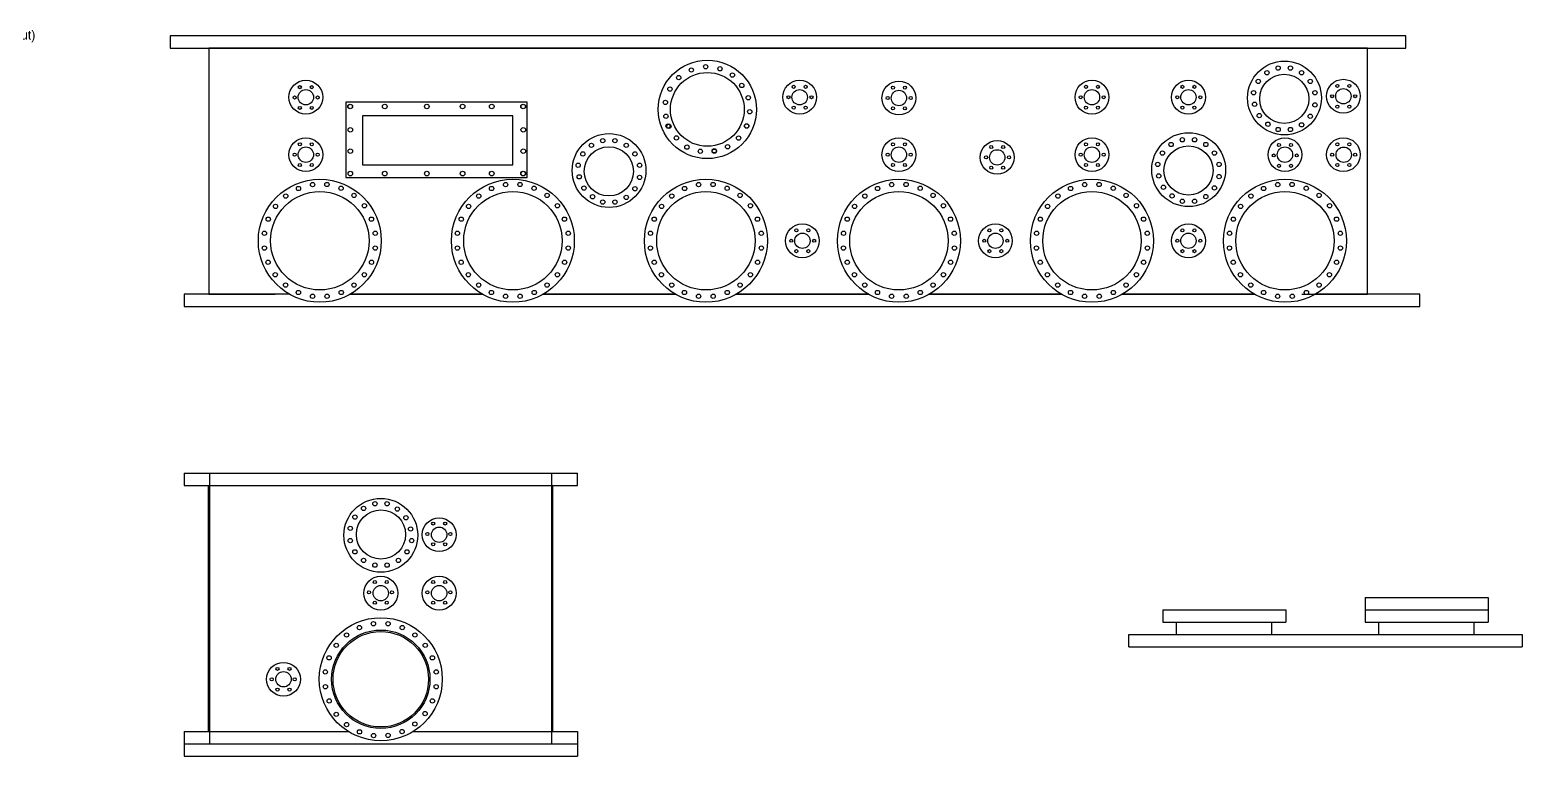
# Model space of a CAD drawing. Header units: inches. Extents: x -116 to 250, y -285 to 80.
# Drawn here: x -44.1 to 77.3, y 20.6 to 79.6 of the extents above; entities that cross this region are included whole.
import ezdxf

# ---------------------------------------------------------------- set-up
doc = ezdxf.new("R2010")
doc.units = ezdxf.units.IN
doc.header["$MEASUREMENT"] = 0

msp = doc.modelspace()

# ---------------------------------------------------------------- linework, layer by layer
at = {"color": 4}
for p, q in [((-31.54994, 43.56784), (-31.54994, 42.56784)), ((-31.54994, 43.56784), (0.45006, 43.56784)), ((-31.54994, 43.56784), (0.45006, 43.56784)), ((-31.54994, 42.56784), (0.45006, 42.56784)), ((-29.54994, 22.56784), (-29.54994, 42.56784)), ((-29.44994, 21.56784), (-29.44994, 43.56784)), ((-1.64994, 21.56784), (-1.64994, 43.56784)), ((-1.54994, 22.56784), (-1.54994, 42.56784)), ((0.45006, 42.56784), (0.45006, 43.56784)), ((-31.54994, 22.56784), (-18.18385, 22.56784)), ((-31.54994, 22.56784), (-31.54994, 21.56784)), ((-12.91603, 22.56784), (0.45006, 22.56784)), ((0.45006, 22.56784), (0.45006, 21.56784)), ((-31.54994, 21.56784), (0.45006, 21.56784)), ((-31.54994, 21.56784), (0.45006, 21.56784)), ((-31.54994, 21.56784), (-31.54994, 20.56784)), ((0.45006, 21.56784), (0.45006, 20.56784)), ((-31.54994, 20.56784), (0.45006, 20.56784))]:
    msp.add_line(p, q, dxfattribs=at)
at = {"color": 1}
for p, q in [((64.51189, 33.45596), (74.51189, 33.45596)), ((64.51189, 33.45596), (64.51189, 32.45596)), ((74.51189, 33.45596), (74.51189, 32.45596)), ((48.0574, 32.45596), (58.0574, 32.45596)), ((48.0574, 32.45596), (48.0574, 31.45596)), ((58.0574, 32.45596), (58.0574, 31.45596)), ((64.51189, 32.45596), (74.51189, 32.45596)), ((64.51189, 32.45596), (64.51189, 31.45596)), ((64.51189, 32.45596), (74.51189, 32.45596)), ((74.51189, 32.45596), (74.51189, 31.45596)), ((45.28465, 30.45596), (77.28465, 30.45596)), ((45.28465, 29.45596), (45.28465, 30.45596)), ((48.0574, 31.45596), (58.0574, 31.45596)), ((49.1774, 30.45596), (49.1774, 31.45596)), ((56.9374, 30.45596), (56.9374, 31.45596)), ((64.51189, 31.45596), (74.51189, 31.45596)), ((65.63189, 30.45596), (65.63189, 31.45596)), ((73.39189, 30.45596), (73.39189, 31.45596)), ((77.28465, 30.45596), (77.28465, 29.45596)), ((45.28465, 29.45596), (77.28465, 29.45596))]:
    msp.add_line(p, q, dxfattribs=at)
at = {"color": 4}
for points in [[(67.82631, 79.13124), (-32.67369, 79.13124), (-32.67369, 78.13124), (67.82631, 78.13124)], [(-3.65124, 73.72303), (-18.40124, 73.72303), (-18.40124, 67.59803), (-3.65124, 67.59803)], [(-4.7978, 72.63124), (-17.0478, 72.63124), (-17.0478, 68.63124), (-4.7978, 68.63124)]]:
    msp.add_lwpolyline(points, close=True, dxfattribs=at)
for points in [[(59.36754, 58.13124), (64.70131, 58.13124), (64.70131, 78.13124), (-29.54869, 78.13124), (-29.54869, 58.13124), (-24.13166, 58.13124)], [(-23.0079, 58.13124), (-31.54994, 58.13124), (-31.54994, 57.13124), (68.95006, 57.13124), (68.95006, 58.13124), (60.49129, 58.13124)], [(-7.3079, 58.13124), (-18.00871, 58.13124)], [(-18.00871, 58.13124), (-7.3079, 58.13124)], [(8.3921, 58.13124), (-2.30871, 58.13124)], [(-2.30871, 58.13124), (8.3921, 58.13124)], [(24.0921, 58.13124), (13.39129, 58.13124)], [(13.39129, 58.13124), (24.0921, 58.13124)], [(39.7921, 58.13124), (29.09129, 58.13124)], [(29.09129, 58.13124), (39.7921, 58.13124)], [(55.4921, 58.13124), (44.79129, 58.13124)], [(44.79129, 58.13124), (55.4921, 58.13124)]]:
    msp.add_lwpolyline(points, dxfattribs=at)
for centre, radius in [((11.0092, 73.14294), 4), ((9.70969, 76.34467), 0.175), ((9.70969, 76.34467), 0.175), ((10.87365, 76.61347), 0.175), ((12.03963, 76.44112), 0.175), ((57.95219, 74.07227), 3), ((57.43921, 76.49921), 0.175), ((58.43213, 76.49921), 0.175), ((-21.6483, 74.13124), 1.375), ((11.0092, 73.14294), 3), ((8.68764, 75.72622), 0.175), ((13.05435, 75.9281), 0.175), ((13.80894, 75.08664), 0.175), ((13.80894, 75.08664), 0.175), ((18.52039, 74.13124), 1.375), ((26.5917, 74.06874), 1.375), ((42.2917, 74.13124), 1.375), ((50.1417, 74.13124), 1.375), ((55.81978, 75.41715), 0.175), ((57.93567, 74.00335), 2), ((56.52188, 76.11924), 0.175), ((59.34946, 76.11924), 0.175), ((60.05156, 75.41715), 0.175), ((62.7417, 74.2116), 1.375), ((-22.5577, 74.10654), 0.125), ((-21.6483, 74.13124), 0.625), ((-22.13491, 74.94937), 0.125), ((-21.1617, 74.94937), 0.125), ((-20.68749, 74.10654), 0.125), ((7.97161, 74.79), 0.175), ((14.33355, 74.08552), 0.175), ((17.611, 74.13124), 0.125), ((18.52039, 74.13124), 0.625), ((18.03379, 74.97407), 0.125), ((19.007, 74.97407), 0.125), ((19.48121, 74.13124), 0.125), ((25.6823, 74.06874), 0.125), ((26.5917, 74.06874), 0.625), ((26.10509, 74.91157), 0.125), ((27.0783, 74.91157), 0.125), ((27.55251, 74.06874), 0.125), ((41.3823, 74.13124), 0.125), ((42.2917, 74.13124), 0.625), ((41.80509, 74.97407), 0.125), ((42.7783, 74.97407), 0.125), ((43.25251, 74.13124), 0.125), ((49.2323, 74.13124), 0.125), ((50.1417, 74.13124), 0.625), ((49.65509, 74.97407), 0.125), ((50.6283, 74.97407), 0.125), ((51.10251, 74.13124), 0.125), ((55.43981, 74.49981), 0.175), ((60.43153, 74.49981), 0.175), ((61.8323, 74.2116), 0.125), ((62.7417, 74.2116), 0.625), ((62.25509, 75.05443), 0.125), ((63.2283, 75.05443), 0.125), ((63.70251, 74.2116), 0.125), ((-22.13491, 73.26372), 0.125), ((-21.1617, 73.26372), 0.125), ((-18.04655, 73.37875), 0.1875), ((-18.02847, 73.37875), 0.1875), ((-15.22524, 73.37875), 0.1875), ((-11.8071, 73.37875), 0.1875), ((-8.89536, 73.37875), 0.1875), ((-6.52618, 73.37875), 0.1875), ((-3.97614, 73.37875), 0.1875), ((-3.97614, 73.37875), 0.1875), ((-3.97614, 73.37875), 0.1875), ((-3.95806, 73.37875), 0.1875), ((7.60147, 73.71489), 0.175), ((14.4595, 72.95548), 0.175), ((18.03379, 73.28842), 0.125), ((19.007, 73.28842), 0.125), ((26.10509, 73.22592), 0.125), ((27.0783, 73.22592), 0.125), ((41.80509, 73.28842), 0.125), ((42.7783, 73.28842), 0.125), ((49.65509, 73.28842), 0.125), ((50.6283, 73.28842), 0.125), ((55.52524, 73.55929), 0.175), ((60.43153, 73.5069), 0.175), ((62.25509, 73.36878), 0.125), ((63.2283, 73.36878), 0.125), ((-18.02847, 71.48135), 0.1875), ((-3.95806, 71.48135), 0.1875), ((7.64678, 72.58555), 0.175), ((7.64678, 72.58555), 0.175), ((7.81128, 71.78784), 0.175), ((7.88858, 71.77244), 0.175), ((14.20711, 71.78784), 0.175), ((14.21204, 71.80075), 0.175), ((14.21341, 71.80281), 0.175), ((55.90521, 72.64196), 0.175), ((56.60731, 71.93986), 0.175), ((57.43921, 71.50749), 0.175), ((58.43213, 71.50749), 0.175), ((59.34946, 71.88747), 0.175), ((60.05156, 72.58956), 0.175), ((-21.6483, 69.4616), 1.375), ((-22.13491, 70.30443), 0.125), ((-21.1617, 70.30443), 0.125), ((3.0167, 68.17393), 3), ((2.50372, 70.60088), 0.175), ((3.49664, 70.60088), 0.175), ((8.49319, 70.8253), 0.175), ((13.55469, 70.80623), 0.175), ((26.5917, 69.4616), 1.375), ((26.10509, 70.30443), 0.125), ((27.0783, 70.30443), 0.125), ((34.58658, 69.24261), 1.375), ((42.2917, 69.4616), 1.375), ((41.80509, 70.30443), 0.125), ((42.7783, 70.30443), 0.125), ((50.15822, 68.24285), 3), ((48.72791, 70.28982), 0.175), ((49.64524, 70.66979), 0.175), ((50.63815, 70.66979), 0.175), ((51.55549, 70.28982), 0.175), ((57.9917, 69.4616), 1.375), ((62.7417, 69.4616), 1.375), ((62.25509, 70.30443), 0.125), ((63.2283, 70.30443), 0.125), ((-22.5577, 69.4616), 0.125), ((-21.6483, 69.4616), 0.625), ((-20.68749, 69.4616), 0.125), ((-18.02847, 69.74658), 0.1875), ((-3.95806, 69.74658), 0.1875), ((0.88429, 69.51881), 0.175), ((3.00018, 68.10502), 2), ((1.58639, 70.22091), 0.175), ((4.41397, 70.22091), 0.175), ((5.11607, 69.51881), 0.175), ((9.34873, 70.07325), 0.175), ((10.44068, 69.73464), 0.175), ((11.57576, 69.78206), 0.175), ((11.57813, 69.73471), 0.175), ((12.65357, 70.1039), 0.175), ((12.65843, 70.10653), 0.175), ((25.6823, 69.4616), 0.125), ((26.5917, 69.4616), 0.625), ((27.55251, 69.4616), 0.125), ((33.67718, 69.24261), 0.125), ((34.58658, 69.24261), 0.625), ((34.09997, 70.08544), 0.125), ((35.07318, 70.08544), 0.125), ((35.54739, 69.24261), 0.125), ((41.3823, 69.4616), 0.125), ((42.2917, 69.4616), 0.625), ((43.25251, 69.4616), 0.125), ((48.02581, 69.58772), 0.175), ((50.1417, 68.17393), 2), ((52.25759, 69.58772), 0.175), ((57.0823, 69.3991), 0.125), ((57.9917, 69.4616), 0.625), ((57.50509, 70.24193), 0.125), ((58.4783, 70.24193), 0.125), ((58.95251, 69.3991), 0.125), ((61.8323, 69.4616), 0.125), ((62.77108, 69.45668), 0.625), ((63.70251, 69.4616), 0.125), ((-22.13491, 68.61878), 0.125), ((-21.1617, 68.61878), 0.125), ((-18.02847, 67.92145), 0.1875), ((-15.22524, 67.92145), 0.1875), ((-11.8071, 67.92145), 0.1875), ((-8.89536, 67.92145), 0.1875), ((-6.52618, 67.92145), 0.1875), ((-3.97614, 67.92145), 0.1875), ((-3.95806, 67.92145), 0.1875), ((0.50432, 68.60148), 0.175), ((5.49604, 68.60148), 0.175), ((26.10509, 68.61878), 0.125), ((27.0783, 68.61878), 0.125), ((34.09997, 68.39979), 0.125), ((35.07318, 68.39979), 0.125), ((41.80509, 68.61878), 0.125), ((42.7783, 68.61878), 0.125), ((47.64584, 68.67039), 0.175), ((52.63756, 68.67039), 0.175), ((57.50509, 68.55628), 0.125), ((58.4783, 68.55628), 0.125), ((62.25509, 68.61878), 0.125), ((63.2283, 68.61878), 0.125), ((-20.5083, 62.4616), 5), ((-22.24332, 66.71199), 0.175), ((-21.09801, 67.0268), 0.175), ((-19.92669, 67.03693), 0.175), ((-18.77742, 66.73692), 0.175), ((-4.8083, 62.4616), 5), ((-6.54332, 66.71199), 0.175), ((-6.54332, 66.71199), 0.175), ((-5.39801, 67.0268), 0.175), ((-5.39801, 67.0268), 0.175), ((-4.22669, 67.03693), 0.175), ((-4.22669, 67.03693), 0.175), ((-3.07742, 66.73692), 0.175), ((-3.07742, 66.73692), 0.175), ((0.58975, 67.66096), 0.175), ((0.96972, 66.74362), 0.175), ((5.11607, 66.69123), 0.175), ((5.49604, 67.60856), 0.175), ((10.8917, 62.4616), 5), ((9.15668, 66.71199), 0.175), ((9.15668, 66.71199), 0.175), ((10.30199, 67.0268), 0.175), ((10.30199, 67.0268), 0.175), ((11.47331, 67.03693), 0.175), ((11.47331, 67.03693), 0.175), ((12.62258, 66.73692), 0.175), ((12.62258, 66.73692), 0.175), ((26.5917, 62.4616), 5), ((24.85668, 66.71199), 0.175), ((26.00199, 67.0268), 0.175), ((27.17331, 67.03693), 0.175), ((28.32258, 66.73692), 0.175), ((42.2917, 62.4616), 5), ((40.55668, 66.71199), 0.175), ((41.70199, 67.0268), 0.175), ((42.87331, 67.03693), 0.175), ((44.02258, 66.73692), 0.175), ((47.73127, 67.72987), 0.175), ((48.11124, 66.81254), 0.175), ((52.25759, 66.76014), 0.175), ((52.63756, 67.67748), 0.175), ((57.9917, 62.4616), 5), ((56.25668, 66.71199), 0.175), ((57.40199, 67.0268), 0.175), ((58.57331, 67.03693), 0.175), ((59.72258, 66.73692), 0.175), ((-20.5083, 62.4616), 4), ((-23.27848, 66.09847), 0.175), ((-17.72851, 66.1472), 0.175), ((-4.8083, 62.4616), 4), ((-7.57848, 66.09847), 0.175), ((-7.57848, 66.09847), 0.175), ((-2.02851, 66.1472), 0.175), ((-2.02851, 66.1472), 0.175), ((1.67182, 66.04153), 0.175), ((2.50372, 65.60916), 0.175), ((3.49664, 65.60916), 0.175), ((4.41397, 65.98913), 0.175), ((10.8917, 62.4616), 4), ((8.12152, 66.09847), 0.175), ((8.12152, 66.09847), 0.175), ((13.67149, 66.1472), 0.175), ((13.67149, 66.1472), 0.175), ((26.5917, 62.4616), 4), ((23.82152, 66.09847), 0.175), ((29.37149, 66.1472), 0.175), ((42.2917, 62.4616), 4), ((39.52152, 66.09847), 0.175), ((45.07149, 66.1472), 0.175), ((48.81334, 66.11044), 0.175), ((49.64524, 65.67807), 0.175), ((50.63815, 65.67807), 0.175), ((51.55549, 66.05805), 0.175), ((57.9917, 62.4616), 4), ((55.22152, 66.09847), 0.175), ((60.77149, 66.1472), 0.175), ((-24.70597, 64.21833), 0.175), ((-24.11294, 65.25317), 0.175), ((-16.88322, 65.31274), 0.175), ((-16.31064, 64.21833), 0.175), ((-9.00597, 64.21833), 0.175), ((-9.00597, 64.21833), 0.175), ((-8.41294, 65.25317), 0.175), ((-8.41294, 65.25317), 0.175), ((-1.18322, 65.31274), 0.175), ((-1.18322, 65.31274), 0.175), ((-0.61064, 64.21833), 0.175), ((-0.61064, 64.21833), 0.175), ((6.69403, 64.21833), 0.175), ((6.69403, 64.21833), 0.175), ((7.28706, 65.25317), 0.175), ((7.28706, 65.25317), 0.175), ((14.51678, 65.31274), 0.175), ((14.51678, 65.31274), 0.175), ((15.08936, 64.21833), 0.175), ((15.08936, 64.21833), 0.175), ((22.39403, 64.21833), 0.175), ((22.98706, 65.25317), 0.175), ((30.21678, 65.31274), 0.175), ((30.78936, 64.21833), 0.175), ((38.09403, 64.21833), 0.175), ((38.68706, 65.25317), 0.175), ((45.91678, 65.31274), 0.175), ((46.48936, 64.21833), 0.175), ((53.79403, 64.21833), 0.175), ((54.38706, 65.25317), 0.175), ((61.61678, 65.31274), 0.175), ((62.18936, 64.21833), 0.175), ((-25.01339, 63.07101), 0.175), ((-16.00321, 63.07101), 0.175), ((-9.31339, 63.07101), 0.175), ((-9.31339, 63.07101), 0.175), ((-0.30321, 63.07101), 0.175), ((-0.30321, 63.07101), 0.175), ((6.38661, 63.07101), 0.175), ((6.38661, 63.07101), 0.175), ((15.39679, 63.07101), 0.175), ((15.39679, 63.07101), 0.175), ((18.7417, 62.4616), 1.375), ((18.25509, 63.30443), 0.125), ((19.2283, 63.30443), 0.125), ((22.08661, 63.07101), 0.175), ((31.09679, 63.07101), 0.175), ((34.4417, 62.4616), 1.375), ((33.95509, 63.30443), 0.125), ((34.9283, 63.30443), 0.125), ((37.78661, 63.07101), 0.175), ((46.79679, 63.07101), 0.175), ((50.1417, 62.4616), 1.375), ((49.65509, 63.30443), 0.125), ((50.6283, 63.30443), 0.125), ((53.48661, 63.07101), 0.175), ((62.49679, 63.07101), 0.175), ((-25.01938, 61.86771), 0.175), ((-15.99723, 61.86771), 0.175), ((-9.31938, 61.86771), 0.175), ((-9.31938, 61.86771), 0.175), ((-0.29723, 61.86771), 0.175), ((-0.29723, 61.86771), 0.175), ((6.38062, 61.86771), 0.175), ((6.38062, 61.86771), 0.175), ((15.40277, 61.86771), 0.175), ((15.40277, 61.86771), 0.175), ((17.8323, 62.4616), 0.125), ((18.7417, 62.4616), 0.625), ((19.70251, 62.4616), 0.125), ((22.08062, 61.86771), 0.175), ((31.10277, 61.86771), 0.175), ((33.5323, 62.4616), 0.125), ((34.4417, 62.4616), 0.625), ((35.40251, 62.4616), 0.125), ((37.78062, 61.86771), 0.175), ((46.80277, 61.86771), 0.175), ((49.2323, 62.4616), 0.125), ((50.1417, 62.4616), 0.625), ((51.10251, 62.4616), 0.125), ((53.48062, 61.86771), 0.175), ((62.50277, 61.86771), 0.175), ((-24.71195, 60.72039), 0.175), ((-16.30465, 60.72039), 0.175), ((-9.01195, 60.72039), 0.175), ((-9.01195, 60.72039), 0.175), ((-0.60465, 60.72039), 0.175), ((-0.60465, 60.72039), 0.175), ((6.68805, 60.72039), 0.175), ((6.68805, 60.72039), 0.175), ((15.09535, 60.72039), 0.175), ((15.09535, 60.72039), 0.175), ((18.25509, 61.61878), 0.125), ((19.2283, 61.61878), 0.125), ((22.38805, 60.72039), 0.175), ((30.79535, 60.72039), 0.175), ((33.95509, 61.61878), 0.125), ((34.9283, 61.61878), 0.125), ((38.08805, 60.72039), 0.175), ((46.49535, 60.72039), 0.175), ((49.65509, 61.61878), 0.125), ((50.6283, 61.61878), 0.125), ((53.78805, 60.72039), 0.175), ((62.19535, 60.72039), 0.175), ((-24.1285, 59.70468), 0.175), ((-16.8881, 59.70468), 0.175), ((-8.4285, 59.70468), 0.175), ((-8.4285, 59.70468), 0.175), ((-1.1881, 59.70468), 0.175), ((-1.1881, 59.70468), 0.175), ((7.2715, 59.70468), 0.175), ((7.2715, 59.70468), 0.175), ((14.5119, 59.70468), 0.175), ((14.5119, 59.70468), 0.175), ((22.9715, 59.70468), 0.175), ((30.2119, 59.70468), 0.175), ((38.6715, 59.70468), 0.175), ((45.9119, 59.70468), 0.175), ((54.3715, 59.70468), 0.175), ((61.6119, 59.70468), 0.175), ((-23.28861, 58.86479), 0.175), ((-22.24951, 58.25795), 0.175), ((-18.76709, 58.25795), 0.175), ((-17.72799, 58.86479), 0.175), ((-7.58861, 58.86479), 0.175), ((-7.58861, 58.86479), 0.175), ((-6.54951, 58.25795), 0.175), ((-6.54951, 58.25795), 0.175), ((-3.06709, 58.25795), 0.175), ((-3.06709, 58.25795), 0.175), ((-2.02799, 58.86479), 0.175), ((-2.02799, 58.86479), 0.175), ((8.11139, 58.86479), 0.175), ((8.11139, 58.86479), 0.175), ((9.15049, 58.25795), 0.175), ((9.15049, 58.25795), 0.175), ((12.63291, 58.25795), 0.175), ((12.63291, 58.25795), 0.175), ((13.67201, 58.86479), 0.175), ((13.67201, 58.86479), 0.175), ((23.81139, 58.86479), 0.175), ((24.85049, 58.25795), 0.175), ((28.33291, 58.25795), 0.175), ((29.37201, 58.86479), 0.175), ((39.51139, 58.86479), 0.175), ((40.55049, 58.25795), 0.175), ((44.03291, 58.25795), 0.175), ((45.07201, 58.86479), 0.175), ((55.21139, 58.86479), 0.175), ((56.25049, 58.25795), 0.175), ((59.73291, 58.25795), 0.175), ((60.77201, 58.86479), 0.175), ((-21.1022, 57.95053), 0.175), ((-19.91441, 57.95053), 0.175), ((-5.4022, 57.95053), 0.175), ((-5.4022, 57.95053), 0.175), ((-4.21441, 57.95053), 0.175), ((-4.21441, 57.95053), 0.175), ((10.2978, 57.95053), 0.175), ((10.2978, 57.95053), 0.175), ((11.48559, 57.95053), 0.175), ((11.48559, 57.95053), 0.175), ((11.48559, 57.95053), 0.175), ((25.9978, 57.95053), 0.175), ((27.18559, 57.95053), 0.175), ((41.6978, 57.95053), 0.175), ((42.88559, 57.95053), 0.175), ((57.3978, 57.95053), 0.175), ((58.58559, 57.95053), 0.175), ((-15.54994, 38.52041), 3), ((-17.64931, 40.00311), 0.175), ((-15.53342, 38.58932), 2), ((-16.94721, 40.70521), 0.175), ((-16.02988, 41.08518), 0.175), ((-15.03696, 41.08518), 0.175), ((-14.20506, 40.65282), 0.175), ((-13.50296, 39.95072), 0.175), ((-18.02928, 39.08578), 0.175), ((-13.12299, 39.03339), 0.175), ((-10.79994, 38.56784), 1.375), ((-10.79994, 38.56784), 0.625), ((-11.28654, 39.47316), 0.125), ((-10.31333, 39.47316), 0.125), ((-18.02928, 38.09287), 0.175), ((-13.03756, 38.09287), 0.175), ((-11.76075, 38.63034), 0.125), ((-11.28654, 37.78751), 0.125), ((-10.31333, 37.78751), 0.125), ((-9.89054, 38.63034), 0.125), ((-17.64931, 37.17553), 0.175), ((-16.94721, 36.47344), 0.175), ((-14.11963, 36.47344), 0.175), ((-13.41753, 37.17553), 0.175), ((-16.02988, 36.09346), 0.175), ((-15.03696, 36.09346), 0.175), ((-15.54994, 33.81784), 1.375), ((-16.51075, 33.88034), 0.125), ((-15.54994, 33.81784), 0.625), ((-16.03654, 34.72316), 0.125), ((-15.06333, 34.72316), 0.125), ((-14.64054, 33.88034), 0.125), ((-10.79994, 33.81784), 1.375), ((-11.76075, 33.88034), 0.125), ((-10.79994, 33.81784), 0.625), ((-11.28654, 34.72316), 0.125), ((-10.31333, 34.72316), 0.125), ((-9.89054, 33.88034), 0.125), ((-16.03654, 33.03751), 0.125), ((-15.06333, 33.03751), 0.125), ((-11.28654, 33.03751), 0.125), ((-10.31333, 33.03751), 0.125), ((-15.54994, 26.81784), 5), ((-15.54994, 26.81784), 4), ((-15.54994, 26.81784), 3.88), ((-18.33025, 30.41465), 0.175), ((-17.29115, 31.02149), 0.175), ((-16.14383, 31.32891), 0.175), ((-14.95604, 31.32891), 0.175), ((-13.80873, 31.02149), 0.175), ((-12.76963, 30.41465), 0.175), ((-19.17014, 29.57476), 0.175), ((-11.92974, 29.57476), 0.175), ((-23.46244, 26.81784), 1.375), ((-19.75359, 28.55905), 0.175), ((-11.34629, 28.55905), 0.175), ((-24.42325, 26.81784), 0.125), ((-23.46244, 26.81784), 0.625), ((-23.94904, 27.66066), 0.125), ((-22.97583, 27.66066), 0.125), ((-22.55304, 26.81784), 0.125), ((-20.06101, 27.41173), 0.175), ((-11.03886, 27.41173), 0.175), ((-23.94904, 25.97501), 0.125), ((-22.97583, 25.97501), 0.125), ((-20.05503, 26.20843), 0.175), ((-11.04485, 26.20843), 0.175), ((-19.74761, 25.06111), 0.175), ((-11.35227, 25.06111), 0.175), ((-19.17503, 23.9667), 0.175), ((-18.32973, 23.13224), 0.175), ((-12.77976, 23.18097), 0.175), ((-11.9453, 24.02627), 0.175), ((-17.28082, 22.54253), 0.175), ((-16.13155, 22.24251), 0.175), ((-14.96023, 22.25264), 0.175), ((-13.81492, 22.56745), 0.175)]:
    msp.add_circle(centre, radius, dxfattribs=at)

# ---------------------------------------------------------------- texts
at = {"insert": (-55.18459, 79.56784), "char_height": 0.75, "attachment_point": 1}
msp.add_mtext_dynamic_manual_height_columns('chamber: Side (rolled out)', width=50.7552912, gutter_width=1, heights=[0], dxfattribs=at)

doc.saveas('drawing.dxf')
